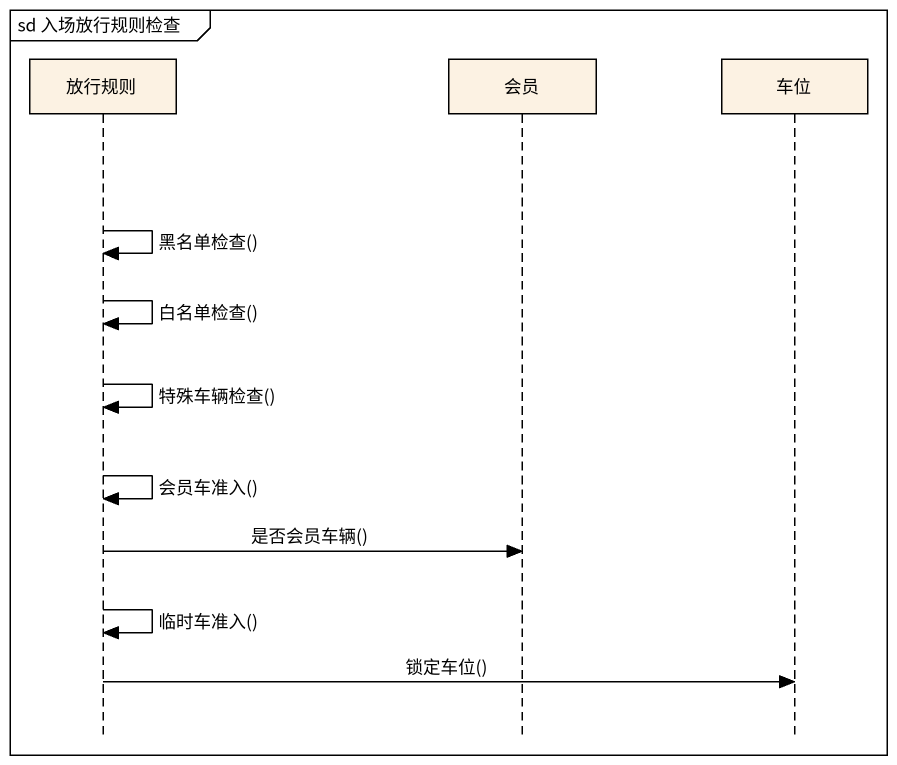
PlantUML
@startuml
mainframe sd 入场放行规则检查
hide footbox
participant 放行规则
participant 会员
participant 车位

放行规则 -> 放行规则 : 黑名单检查()
放行规则 -> 放行规则 : 白名单检查()
放行规则 -> 放行规则 : 特殊车辆检查()
放行规则 -> 放行规则 : 会员车准入()
放行规则 -> 会员 : 是否会员车辆()
放行规则 -> 放行规则 : 临时车准入()
放行规则 -> 车位 : 锁定车位()
@enduml
